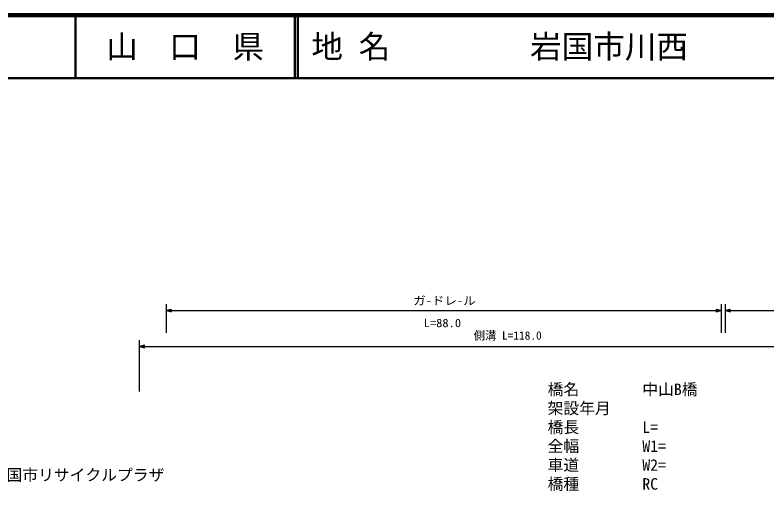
# Model space of a CAD drawing. Units: millimetres, scale not verified. Extents: x 40000 to 680000, y 20000 to 380000.
# Drawn here: x 323432 to 442542, y 304531 to 380000 of the extents above; entities that cross this region are included whole.
import ezdxf
from ezdxf.enums import TextEntityAlignment as Align

# ---------------------------------------------------------------- set-up
doc = ezdxf.new("R2010")
doc.units = ezdxf.units.MM
doc.header["$LTSCALE"] = 1000
for name, color, linetype, lineweight in [('M-BGD', 7, 'Continuous', 25), ('M-STR-HTXT', 7, 'Continuous', 13), ('M-TTL', 2, 'Continuous', 140), ('M-TTL-LINE', 7, 'Continuous', 50)]:
    doc.layers.add(name, color=color, linetype=linetype, lineweight=lineweight)
doc.layers.add('M-TTL-TXT', color=7, linetype='Continuous')
doc.styles.add('ＭＳ ゴシック', font='')
doc.styles.get('ＭＳ ゴシック').set_extended_font_data('MS Gothic')

# ---------------------------------------------------------------- blocks, each defined once
blk = doc.blocks.new('BUHIN53')
at = {"color": 7, "linetype": 'Continuous', "lineweight": 25}
for points in [[(0, 0), (34, -772), (394, -665)], [(44, -147), (326, -637), (75, -711)], [(65, -219), (291, -618), (94, -676)], [(87, -293), (256, -599), (113, -641)], [(109, -365), (221, -580), (131, -606)]]:
    blk.add_lwpolyline(points, close=True, dxfattribs=at)
for points in [[(22, -74), (361, -655), (56, -746), (22, -75)], [(168, -566), (130, -439), (186, -561), (150, -571), (130, -439)]]:
    blk.add_lwpolyline(points, dxfattribs=at)
blk = doc.blocks.new('BUHIN52')
at = {"color": 7, "linetype": 'Continuous', "lineweight": 25}
for points in [[(0, 0), (-34, 772), (-394, 665)], [(-44, 147), (-326, 637), (-75, 711)], [(-65, 219), (-291, 618), (-94, 676)], [(-87, 293), (-256, 599), (-113, 641)], [(-109, 365), (-221, 580), (-131, 606)]]:
    blk.add_lwpolyline(points, close=True, dxfattribs=at)
for points in [[(-22, 74), (-361, 655), (-56, 746), (-22, 75)], [(-168, 566), (-130, 439), (-186, 561), (-150, 571), (-130, 439)]]:
    blk.add_lwpolyline(points, dxfattribs=at)

msp = doc.modelspace()

# ---------------------------------------------------------------- linework, layer by layer
at = {"layer": 'M-BGD'}
for p, q in [((347434, 329586), (347434, 334141)), ((435262, 334141), (435262, 329586)), ((435960, 329586), (435960, 334141)), ((347434, 333141), (435262, 333141)), ((435960, 333141), (471949, 333141)), ((343169, 320322), (343169, 328440)), ((343169, 327440), (445707, 327440))]:
    msp.add_line(p, q, dxfattribs=at)
at = {"layer": 'M-TTL'}
msp.add_line((680000, 380000), (40000, 380000), dxfattribs=at)
at = {"layer": 'M-TTL-LINE'}
for p, q in [((333000, 380000), (333000, 370000)), ((367750, 380000), (367750, 370000)), ((368250, 380000), (368250, 370000)), ((40000, 370000), (680000, 370000))]:
    msp.add_line(p, q, dxfattribs=at)

# ---------------------------------------------------------------- block references
at = {"layer": 'M-BGD', "rotation": 73.43674}
for name, p in [('BUHIN53', (347434, 333141)), ('BUHIN53', (435960, 333141)), ('BUHIN52', (435262, 333141)), ('BUHIN53', (343169, 327440))]:
    msp.add_blockref(name, p, dxfattribs=at)

# ---------------------------------------------------------------- texts
at = {"layer": 'M-BGD', "style": 'ＭＳ ゴシック', "width": 1.1}
for s, p in [('ガ-ドレ-ル', (386498, 333637)), ('L=88.0', (388167, 330111))]:
    msp.add_text(s, height=1320, dxfattribs=at).set_placement(p, align=Align.BOTTOM_LEFT)
at = {"layer": 'M-BGD', "style": 'ＭＳ ゴシック'}
for s, height, p in [('側溝 L=118.0', 1320, (396077, 328123)), ('岩国市リサイクルプラザ', 1833, (319586, 305611))]:
    msp.add_text(s, height=height, dxfattribs=at).set_placement(p, align=Align.BOTTOM_LEFT)
at = {"layer": 'M-STR-HTXT', "style": 'ＭＳ ゴシック'}
for s, p in [('橋名\u3000\u3000\u3000\u3000中山B橋', (407794, 319181)), ('架設年月\u3000\u3000', (407794, 316181)), ('橋長\u3000\u3000\u3000\u3000L=', (407794, 313181)), ('全幅\u3000\u3000\u3000\u3000W1=', (407794, 310181)), ('車道\u3000\u3000\u3000\u3000W2=', (407794, 307181)), ('橋種\u3000\u3000\u3000\u3000RC', (407794, 304181))]:
    msp.add_text(s, height=1833, dxfattribs=at).set_placement(p, align=Align.BOTTOM_LEFT)
at = {"layer": 'M-TTL-TXT', "style": 'ＭＳ ゴシック'}
msp.add_text('山\u3000口\u3000県', height=3666, dxfattribs=at).set_placement((350375, 375000), align=Align.MIDDLE_CENTER)
for s, p in [('地 名', (370380, 375000)), ('岩国市川西', (405024, 375000))]:
    msp.add_text(s, height=3666, dxfattribs=at).set_placement(p, align=Align.MIDDLE_LEFT)

doc.saveas('drawing.dxf')
